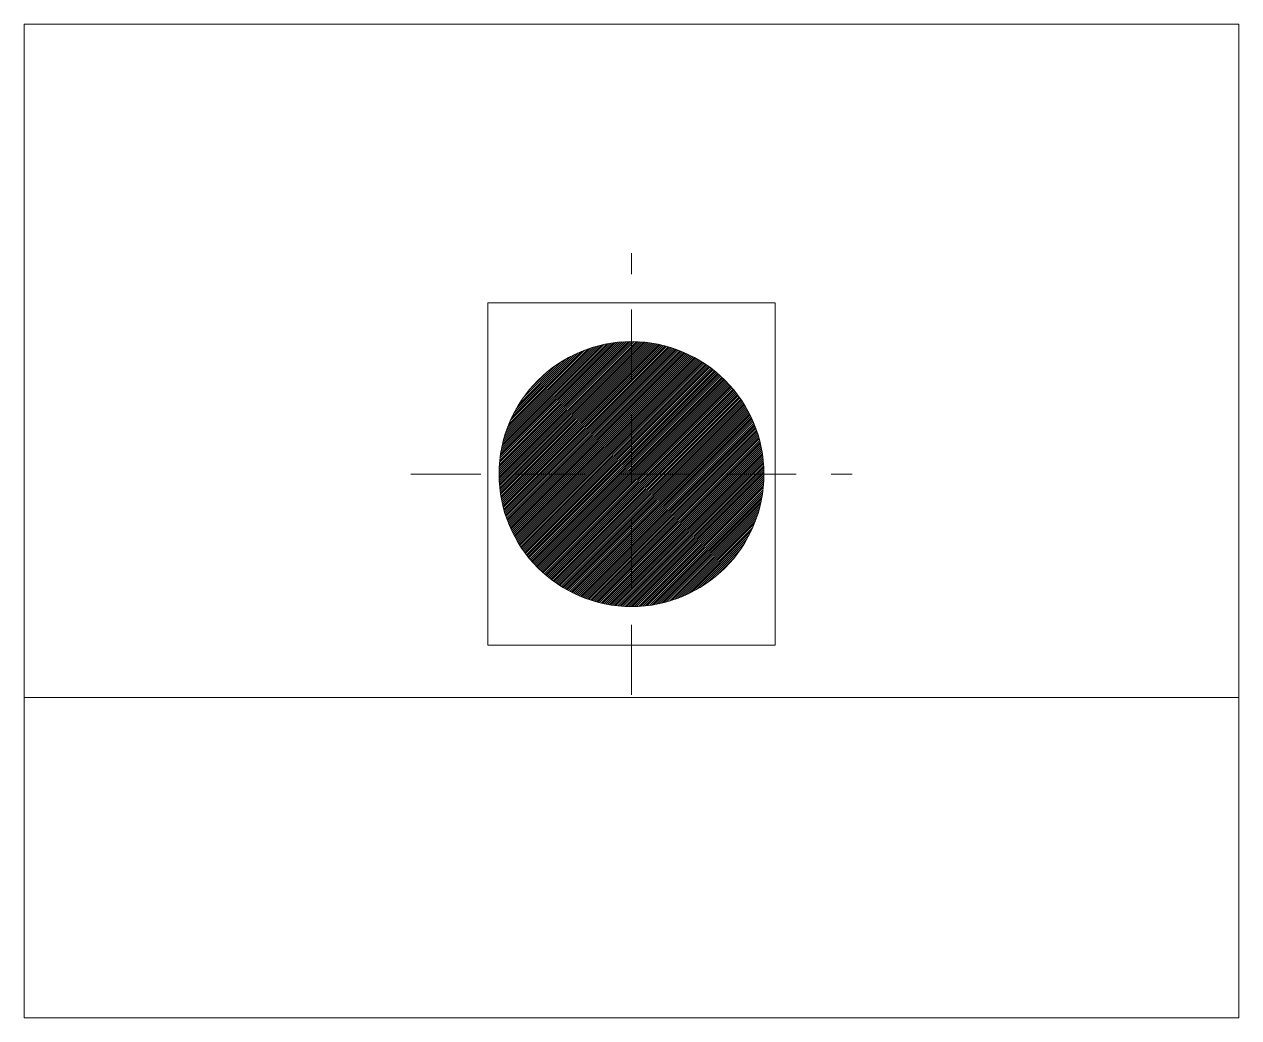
# Model space of a CAD drawing. Header units: millimetres. Extents: x 0 to 110, y 0 to 90.
import ezdxf

# ---------------------------------------------------------------- set-up
doc = ezdxf.new("R2010")
doc.units = ezdxf.units.MM
doc.linetypes.add('DASHED2', pattern=[9.525, 6.35, -3.175])
for name, color, linetype, lineweight, true_color in [('box', 7, 'Continuous', 0, 0xffffff), ('switches', 7, 'Continuous', 0, 0xffffff), ('usb', 7, 'Continuous', 0, 0xffffff), ('usb-guides', 1, 'DASHED2', 0, 0xff0000)]:
    doc.layers.add(name, color=color, linetype=linetype, lineweight=lineweight, true_color=true_color)
pattern_1 = [(45, (0, 0), (-0.08838835, 0.08838835), [])]

msp = doc.modelspace()

# ---------------------------------------------------------------- hatches: boundary and pattern name
at = {"layer": 'switches'}
h = msp.add_hatch(dxfattribs=at)
h.set_pattern_fill('ANSI31', color=256, style=0)
h.set_pattern_definition(pattern_1)
edge = h.paths.add_edge_path()
edge.add_arc((55, 49.25), 12, 0, 360)
at = {"layer": 'usb'}
h = msp.add_hatch(dxfattribs=at)
h.set_pattern_fill('angle45', color=256, scale=0.05, style=0)
h.set_pattern_definition(pattern_1)
edge = h.paths.add_edge_path()
edge.add_arc((55, 49.25), 12, 0, 360)

# ---------------------------------------------------------------- linework, layer by layer
at = {"layer": 'box'}
for points in [[(0, 0), (110, 0), (110, 90), (0, 90)], [(0, 0), (110, 0), (110, 29), (0, 29)]]:
    msp.add_lwpolyline(points, close=True, dxfattribs=at)
at = {"layer": 'usb'}
msp.add_lwpolyline([(42, 33.75), (68, 33.75), (68, 64.75), (42, 64.75)], close=True, dxfattribs=at)
msp.add_circle((55, 49.25), 12, dxfattribs=at)
at = {"layer": 'usb-guides'}
for p, q in [((55, 29.25), (55, 69.25)), ((35, 49.25), (75, 49.25))]:
    msp.add_line(p, q, dxfattribs=at)

doc.saveas('drawing.dxf')
